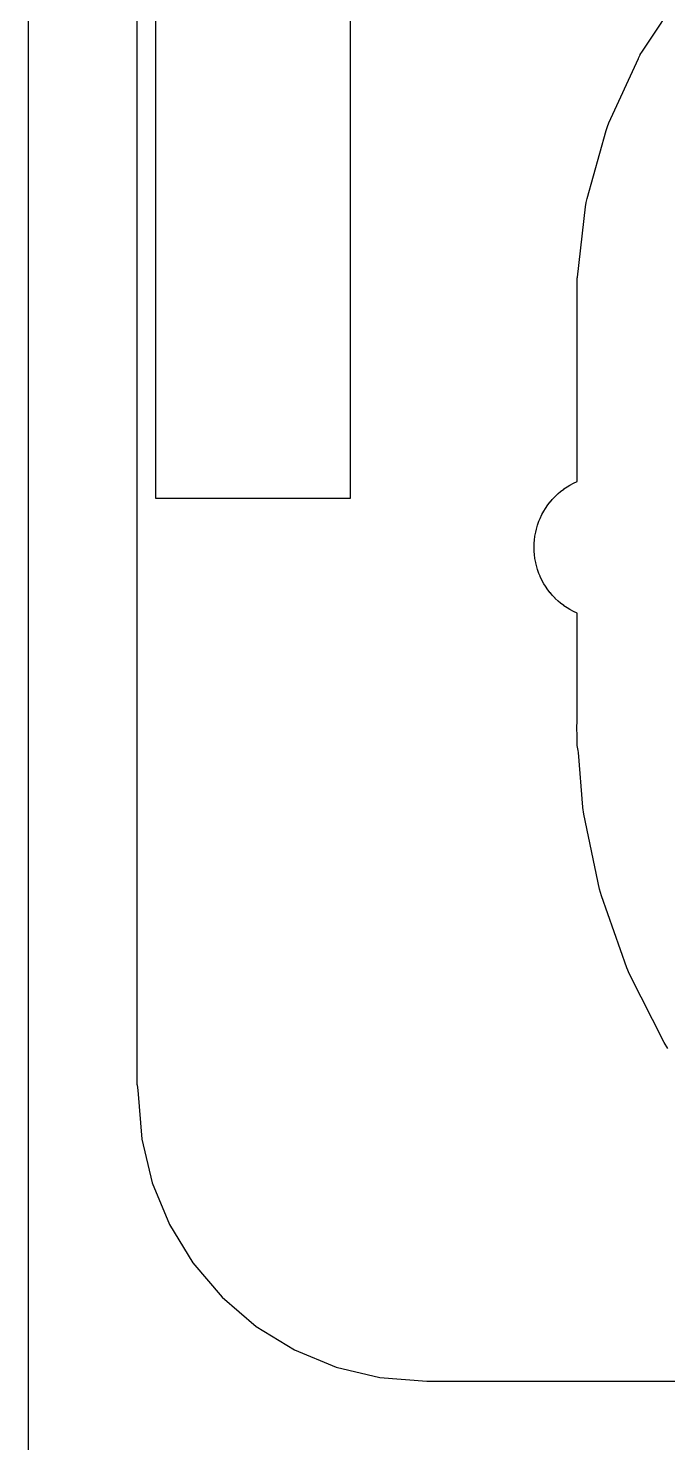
# Model space of a CAD drawing. Header units: inches. Extents: x -0.5 to 10, y -2.4 to 3.9.
# Drawn here: x -0.004 to 0.719, y 0.926 to 2.526 of the extents above; entities that cross this region are included whole.
import ezdxf

# ---------------------------------------------------------------- set-up
doc = ezdxf.new("R2010")
doc.units = ezdxf.units.IN

msp = doc.modelspace()

# ---------------------------------------------------------------- linework, layer by layer
for points in [[(-0.00445, 3.8583), (-0.00445, 0)], [(0.1186, 3.481746), (0.1186, 1.331749), (0.118804, 1.33087), (0.118808, 1.330848), (0.118813, 1.330821), (0.119564, 1.324997), (0.119564, 1.324994), (0.119566, 1.324972), (0.123926, 1.269574), (0.135805, 1.220096), (0.155277, 1.173086), (0.181863, 1.129701), (0.214909, 1.091009), (0.253601, 1.057963), (0.296986, 1.031377), (0.343996, 1.011905), (0.393474, 1.000026), (0.44654, 0.99585), (0.955114, 0.99585)], [(0.1395, 3.3952), (0.1395, 1.9952), (0.139501, 1.995175), (0.139506, 1.995126), (0.139515, 1.995078), (0.139529, 1.995031), (0.139548, 1.994986), (0.139571, 1.994943), (0.139599, 1.994902), (0.13963, 1.994864), (0.139664, 1.99483), (0.139702, 1.994799), (0.139743, 1.994771), (0.139786, 1.994748), (0.139831, 1.994729), (0.139878, 1.994715), (0.139926, 1.994706), (0.139975, 1.994701), (0.14, 1.9947), (0.36, 1.9947), (0.360025, 1.994701), (0.360074, 1.994706), (0.360122, 1.994715), (0.360169, 1.994729), (0.360214, 1.994748), (0.360257, 1.994771), (0.360298, 1.994799), (0.360336, 1.99483), (0.36037, 1.994864), (0.360401, 1.994902), (0.360429, 1.994943), (0.360452, 1.994986), (0.360471, 1.995031), (0.360485, 1.995078), (0.360494, 1.995126), (0.360499, 1.995175), (0.3605, 1.9952), (0.3605, 3.3952)], [(0.719416, 1.372303), (0.715445, 1.378979), (0.715436, 1.378993), (0.715429, 1.379008), (0.676156, 1.456146), (0.67615, 1.456158), (0.676142, 1.456176), (0.673081, 1.463314), (0.673075, 1.463328), (0.673069, 1.463345), (0.644261, 1.544971), (0.644254, 1.544993), (0.644251, 1.545002), (0.642154, 1.552481), (0.64215, 1.552495), (0.642146, 1.552513), (0.624301, 1.637214), (0.624299, 1.637226), (0.624296, 1.637246), (0.623198, 1.644936), (0.623196, 1.644954), (0.623194, 1.644968), (0.618484, 1.706826), (0.6179, 1.709158), (0.617894, 1.709183), (0.61789, 1.709207), (0.61704, 1.714939), (0.617037, 1.714961), (0.617035, 1.714988), (0.616751, 1.720775), (0.61675, 1.72079), (0.61675, 1.7208), (0.61675, 1.729596), (0.616622, 1.731278), (0.616622, 1.731278), (0.616621, 1.731297), (0.61645, 1.735781), (0.61645, 1.7358), (0.616451, 1.735825), (0.616735, 1.741612), (0.616737, 1.741639), (0.61674, 1.741661), (0.61675, 1.74173), (0.61675, 1.864414), (0.612595, 1.86633), (0.612575, 1.866339), (0.61256, 1.866348), (0.608514, 1.868613), (0.608505, 1.868618), (0.608497, 1.868623), (0.605554, 1.870427), (0.605547, 1.870431), (0.605537, 1.870437), (0.601682, 1.873013), (0.601668, 1.873023), (0.60165, 1.873037), (0.598009, 1.875907), (0.597999, 1.875916), (0.597994, 1.875919), (0.595369, 1.878161), (0.595366, 1.878164), (0.595354, 1.878175), (0.59195, 1.881322), (0.591935, 1.881335), (0.591922, 1.88135), (0.588775, 1.884754), (0.588764, 1.884766), (0.588761, 1.884769), (0.586519, 1.887394), (0.586516, 1.887399), (0.586507, 1.887409), (0.583637, 1.89105), (0.583623, 1.891068), (0.583613, 1.891082), (0.581037, 1.894937), (0.581031, 1.894947), (0.581027, 1.894954), (0.579223, 1.897897), (0.579218, 1.897905), (0.579213, 1.897914), (0.576948, 1.90196), (0.576939, 1.901975), (0.57693, 1.901995), (0.574989, 1.906205), (0.574986, 1.906212), (0.574981, 1.906223), (0.57366, 1.909413), (0.57366, 1.909413), (0.573653, 1.909431), (0.572048, 1.913781), (0.572041, 1.913802), (0.572036, 1.913818), (0.570777, 1.918281), (0.570775, 1.918289), (0.570772, 1.9183), (0.569966, 1.921657), (0.569963, 1.92167), (0.569962, 1.921676), (0.569057, 1.926223), (0.569055, 1.926238), (0.569051, 1.926262), (0.568506, 1.930867), (0.568505, 1.930874), (0.568504, 1.930886), (0.568234, 1.934328), (0.568233, 1.934341), (0.568232, 1.934347), (0.56805, 1.93898), (0.56805, 1.939), (0.56805, 1.93902), (0.568232, 1.943653), (0.568233, 1.943659), (0.568234, 1.943672), (0.568504, 1.947114), (0.568505, 1.947126), (0.568506, 1.947133), (0.569051, 1.951738), (0.569055, 1.951762), (0.569057, 1.951777), (0.569962, 1.956324), (0.569963, 1.95633), (0.569966, 1.956343), (0.570772, 1.9597), (0.570775, 1.959711), (0.570777, 1.959719), (0.572036, 1.964182), (0.572041, 1.964198), (0.572048, 1.964219), (0.573653, 1.968569), (0.57366, 1.968587), (0.574981, 1.971777), (0.574986, 1.971788), (0.574989, 1.971795), (0.57693, 1.976005), (0.576939, 1.976025), (0.576948, 1.97604), (0.579213, 1.980086), (0.579218, 1.980095), (0.579223, 1.980103), (0.581027, 1.983046), (0.581031, 1.983053), (0.581037, 1.983063), (0.583613, 1.986918), (0.583623, 1.986932), (0.583637, 1.98695), (0.586507, 1.990591), (0.586516, 1.990601), (0.586519, 1.990606), (0.588761, 1.993231), (0.588764, 1.993234), (0.588775, 1.993246), (0.591922, 1.99665), (0.591935, 1.996665), (0.59195, 1.996678), (0.595354, 1.999825), (0.595366, 1.999836), (0.595369, 1.999839), (0.597994, 2.002081), (0.597999, 2.002084), (0.598009, 2.002093), (0.60165, 2.004963), (0.601668, 2.004977), (0.601682, 2.004987), (0.605537, 2.007563), (0.605547, 2.007569), (0.605554, 2.007573), (0.608497, 2.009377), (0.608505, 2.009382), (0.608514, 2.009387), (0.61256, 2.011652), (0.612575, 2.011661), (0.612595, 2.01167), (0.61675, 2.013586), (0.61675, 2.2379), (0.61675, 2.23791), (0.616751, 2.237925), (0.616774, 2.238407), (0.616759, 2.23889), (0.616759, 2.238916), (0.61676, 2.238939), (0.616918, 2.241325), (0.617035, 2.243712), (0.617037, 2.243739), (0.61704, 2.243761), (0.617111, 2.244239), (0.617143, 2.244721), (0.617144, 2.244739), (0.617145, 2.244746), (0.626345, 2.32425), (0.626346, 2.324256), (0.626348, 2.32427), (0.627061, 2.328851), (0.627065, 2.32887), (0.627069, 2.328889), (0.62814, 2.333401), (0.628143, 2.333413), (0.628145, 2.33342), (0.649669, 2.410506), (0.64967, 2.410511), (0.649675, 2.410525), (0.651096, 2.414938), (0.651102, 2.414956), (0.65111, 2.414975), (0.652873, 2.419263), (0.652878, 2.419276), (0.652881, 2.419281), (0.686199, 2.492051), (0.686204, 2.492062), (0.686208, 2.492069), (0.688302, 2.496206), (0.68831, 2.496221), (0.688321, 2.49624), (0.690733, 2.5002), (0.690735, 2.500202), (0.690744, 2.500216), (0.735036, 2.566878)]]:
    msp.add_lwpolyline(points)

doc.saveas('drawing.dxf')
